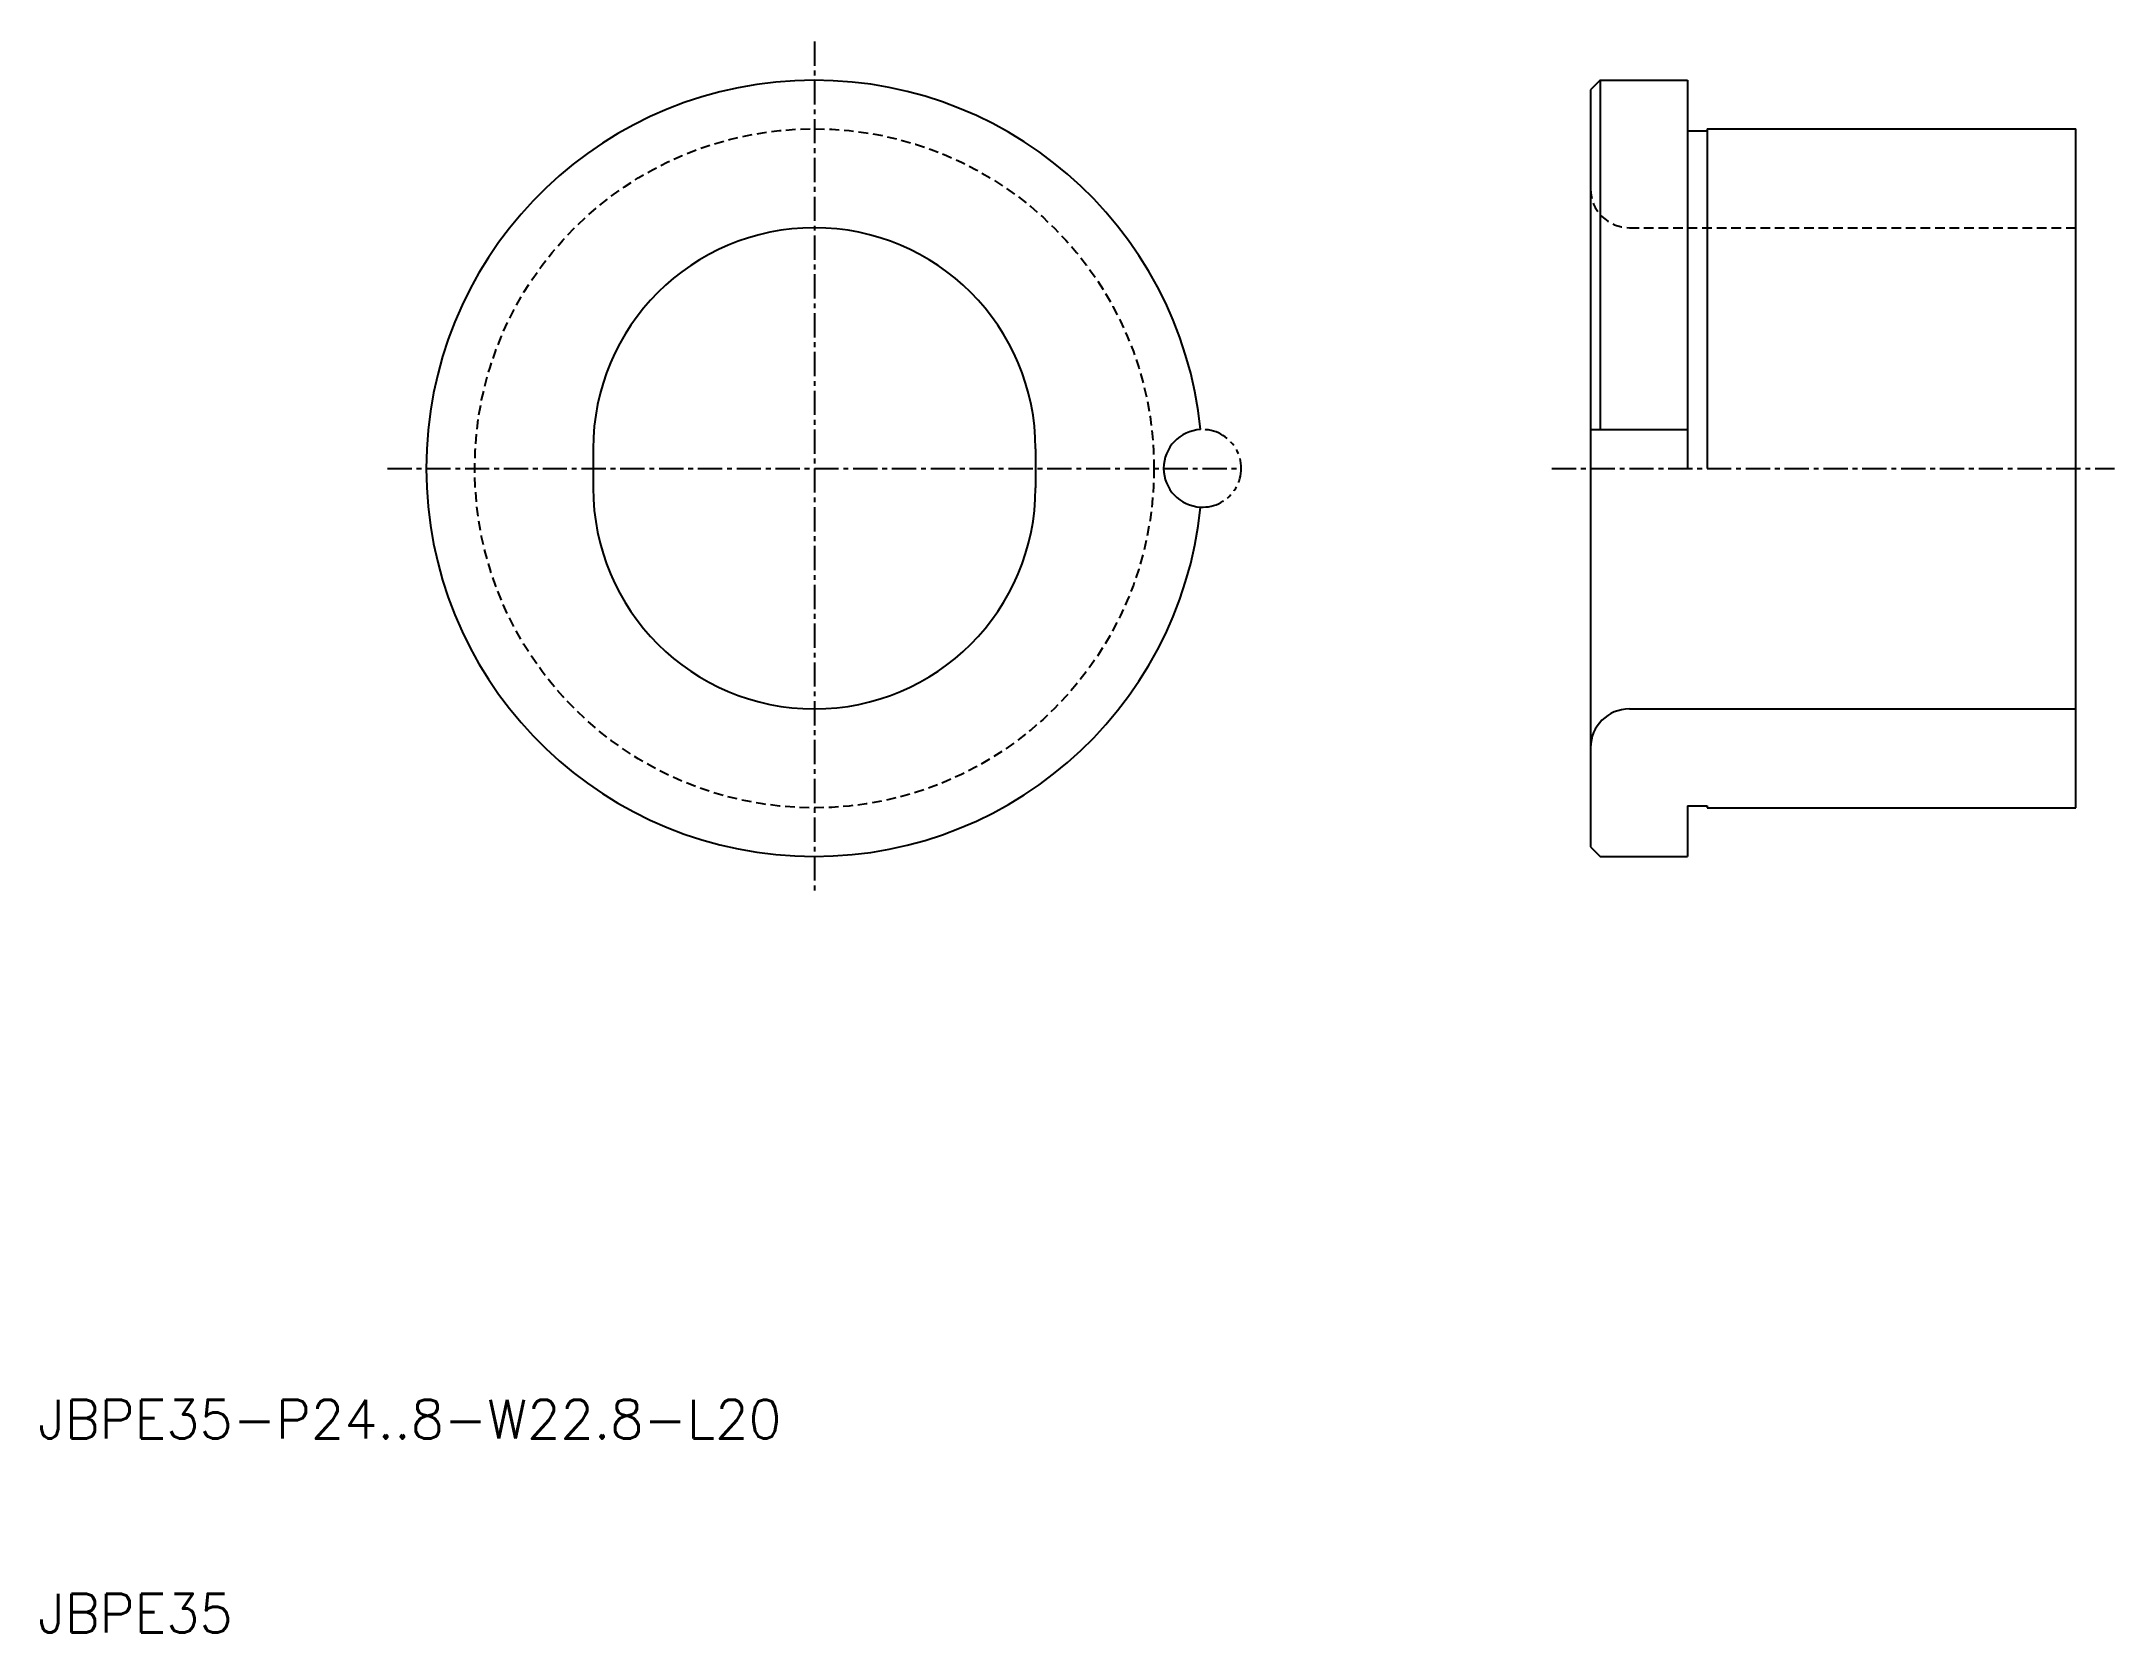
# Model space of a CAD drawing. Extents: x 10 to 117, y 10 to 92.
import ezdxf

# ---------------------------------------------------------------- set-up
doc = ezdxf.new("R2010")
doc.units = 0
for name, pattern in [('CENTER', [2, 1.25, -0.25, 0.25, -0.25]), ('DASHED', [0.75, 0.5, -0.25]), ('PHANTOM', [2.5, 1.25, -0.25, 0.25, -0.25, 0.25, -0.25])]:
    doc.linetypes.add(name, pattern=pattern)
doc.layers.get('0').update_dxf_attribs({"linetype": 'CONTINUOUS'})
doc.layers.add('CENTER', color=1, linetype='CENTER')
doc.styles.get("Standard").update_dxf_attribs({"font": 'txt.shx'})

msp = doc.modelspace()

# ---------------------------------------------------------------- linework, layer by layer
at = {"color": 7, "linetype": 'CONTINUOUS'}
for p, q in [((90.5, 90), (90, 89.5)), ((90.5, 90), (95, 90)), ((90.5, 90), (90.5, 72)), ((95, 90), (95, 70)), ((90, 89.5), (90, 50.5)), ((95, 87.4), (96, 87.4)), ((96, 87.5), (115, 87.5)), ((96, 87.5), (96, 70)), ((115, 52.5), (115, 87.5)), ((90, 72), (95, 72)), ((38.6, 71), (38.6, 69)), ((61.4, 71), (61.4, 69)), ((92, 57.6), (115, 57.6)), ((95, 52.6), (95, 50)), ((95, 52.6), (96, 52.6)), ((96, 52.6), (96, 52.5)), ((96, 52.5), (115, 52.5)), ((90, 50.5), (90.5, 50)), ((90.5, 50), (95, 50))]:
    msp.add_line(p, q, dxfattribs=at)
at = {"color": 3, "linetype": 'DASHED'}
msp.add_line((92, 82.4), (115, 82.4), dxfattribs=at)
msp.add_circle((50, 70), 17.5, dxfattribs=at)
at = {"color": 7, "linetype": 'CONTINUOUS'}
for centre, radius, start, end in [((50, 70), 20, 5.732, 354.268), ((50, 71), 11.4, 0, 180), ((70, 70), 2, 92.866, 267.134), ((50, 69), 11.4, 180, 0), ((92, 55.6), 2, 90, 180)]:
    msp.add_arc(centre, radius, start, end, dxfattribs=at)
at = {"color": 3, "linetype": 'DASHED'}
msp.add_arc((92, 84.4), 2, 180, 270, dxfattribs=at)
at = {"color": 3, "linetype": 'PHANTOM'}
msp.add_arc((70, 70), 2, 267.134, 92.866, dxfattribs=at)
at = {"layer": 'CENTER', "color": 1, "linetype": 'CENTER'}
for p, q in [((50, 92), (50, 48)), ((28, 70), (72, 70)), ((88, 70), (117, 70))]:
    msp.add_line(p, q, dxfattribs=at)

# ---------------------------------------------------------------- texts
at = {"color": 7, "linetype": 'CONTINUOUS'}
for s, p in [('JBPE35-P24..8-W22.8-L20 ', (10, 20)), ('JBPE35', (10, 10))]:
    msp.add_text(s, height=2, dxfattribs=at).set_placement(p)

doc.saveas('drawing.dxf')
